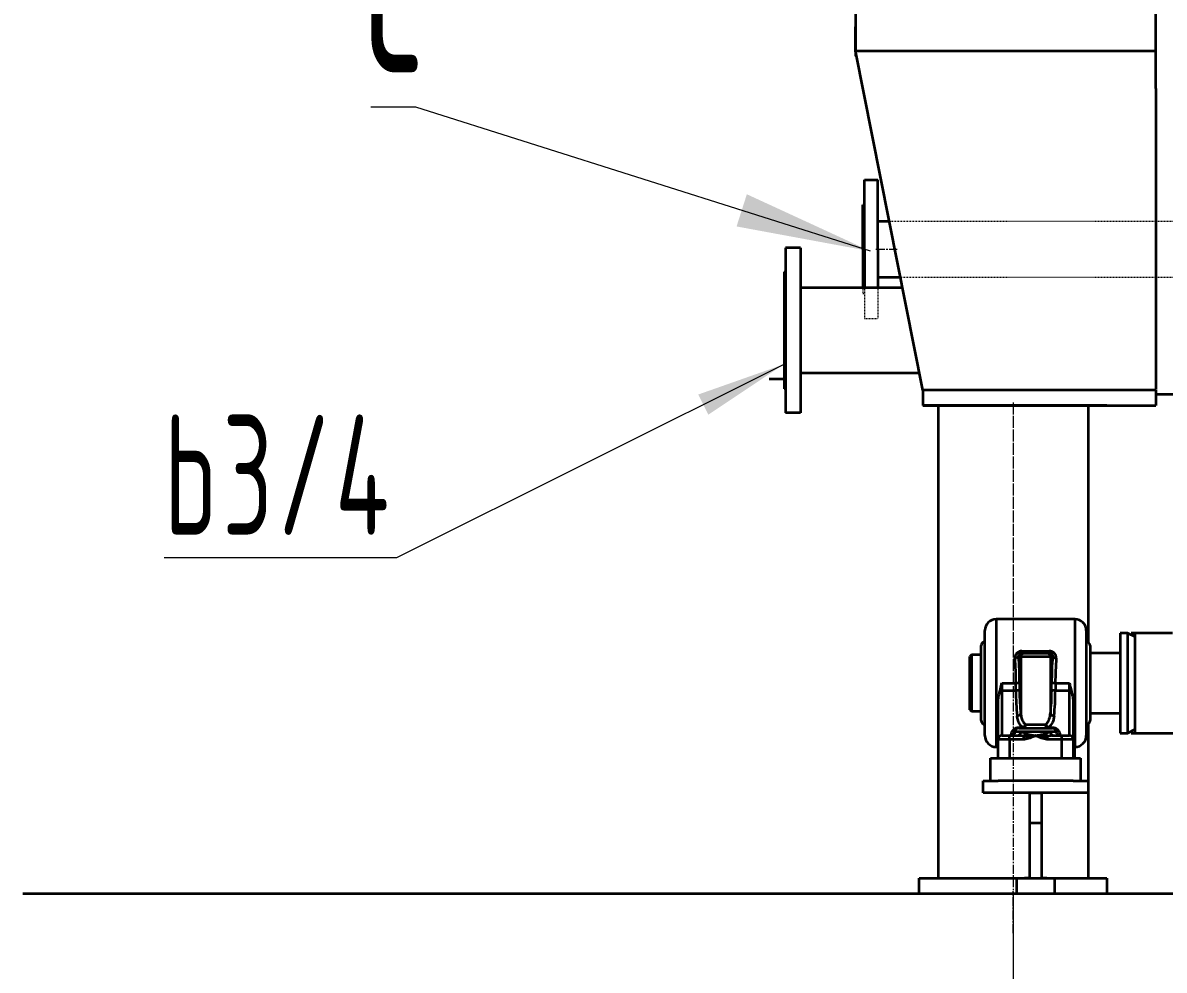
# Model space of a CAD drawing. Header units: millimetres. Extents: x -17820 to 17820, y -12600 to 12600.
# Drawn here: x -13847 to -12327, y 4246 to 5507 of the extents above; entities that cross this region are included whole.
import ezdxf

# ---------------------------------------------------------------- set-up
doc = ezdxf.new("R2010")
doc.units = ezdxf.units.MM
doc.linetypes.add('点画线', pattern=[18, 12, -2, 2, -2])
doc.linetypes.add('虚线', pattern=[2, 1, -1])
doc.layers.get('0').update_dxf_attribs({"lineweight": 35})
for name, color, linetype, lineweight in [('CDRAFT0', 7, 'Continuous', 35), ('EB0_1_1_1_1_1_1_1_1_1_1_1_1_1_1_1_1_1_1_1_1_1_1_1_1_1_1_1_1', 7, 'Continuous', 35), ('EB0_1_1_1_1_1_1_1_1_1_1_1_1_1_1_1_1_1_1_1_1_1_1_1_1_1_1_1_1_1_1_1_1', 7, 'Continuous', 35), ('中心线层', 1, '点画线', 18), ('尺寸线层', 3, 'Continuous', 18), ('粗实线层_1_1_1_1_1_1_1_1_1', 7, 'Continuous', 35), ('虚线层', 6, '虚线', 18)]:
    doc.layers.add(name, color=color, linetype=linetype, lineweight=lineweight)
doc.styles.add('机械', font='isocp', dxfattribs={"width": 0.667, "bigfont": 'gbcbig.shx'})
doc.dimstyles.new('标准', dxfattribs={"dimscale": 60, "dimtxt": 4, "dimasz": 3, "dimexe": 1, "dimexo": 0, "dimgap": 0.76128, "dimtad": 1, "dimdec": 1, "dimdsep": 46, "dimtxsty": '机械', "dimblk": '_CAXARROW', "dimcen": 0, "dimdle": 4, "dimclrt": 2, "dimaunit": 1, "dimazin": 2, "dimtfac": 0.707107, "dimtdec": 3, "dimtmove": 0, "dimatfit": 3, "dimfxl": 0, "dimfrac": 2, "dimtolj": 1, "dimlwd": 18, "dimarcsym": 0})

# ---------------------------------------------------------------- blocks, each defined once
blk = doc.blocks.new('*X168')
at = {"layer": 'CDRAFT0'}
for p, q in [((140, 85.2), (35, 85.2)), ((35, 85.2), (35, 0.2)), ((140, -84.8), (140, 85.2)), ((20, 0.2), (20, 70.2)), ((155, 70.2), (155, -69.8)), ((210, 66.7), (200, 66.7)), ((200, 66.7), (200, 65.9)), ((200, 65.9), (200, -66.3)), ((220, 61.7), (210, 66.7)), ((210, 66.7), (210, 65.9)), ((210, 65.9), (210, -66.3)), ((220, -66.3), (220, 66.7)), ((15, 0.2), (15, 50.2)), ((160, 50.2), (160, -49.8)), ((2, 37.7), (0, 35.7)), ((0, 35.3), (0, 35.7)), ((0, -35.3), (0, 35.3)), ((15, 37.7), (2, 37.7)), ((2, 37.7), (2, 37.3)), ((2, 37.3), (2, -37.3)), ((67.8, 35.2), (64.9, 35.2)), ((107.2, 35.2), (67.8, 35.2)), ((67.8, 35.2), (67.8, -40.4)), ((69.3, 42.7), (105.7, 42.7)), ((69.3, 40.2), (69.3, 42.7)), ((69.3, 40.2), (72.7, 40.2)), ((72.7, 40.2), (102.3, 40.2)), ((102.3, 40.2), (105.7, 40.2)), ((105.7, 40.2), (105.7, 42.7)), ((107.2, 35.2), (107.2, -40.4)), ((110.1, 35.2), (107.2, 35.2)), ((200, 40.2), (160, 40.2)), ((15, -49.8), (15, 0.2)), ((20, -69.8), (20, 0.2)), ((35, 0.2), (35, -84.8)), ((42.5, 0.2), (42.5, -9.8)), ((42.5, 0.2), (61.2, 0.2)), ((61.2, -9.8), (61.2, 0.2)), ((66.2, 0.2), (61.2, 0.2)), ((66.2, 0.2), (66.2, -9.8)), ((108.8, -9.8), (108.8, 0.2)), ((113.8, 0.2), (108.8, 0.2)), ((113.8, 0.2), (113.8, -9.8)), ((113.8, 0.2), (132.5, 0.2)), ((132.5, -9.8), (132.5, 0.2)), ((40.1, -9.8), (42.5, -9.8)), ((42.5, -9.8), (42.5, -69.8)), ((42.5, -9.8), (61.2, -9.8)), ((66.2, -9.8), (61.2, -9.8)), ((113.8, -9.8), (108.8, -9.8)), ((113.8, -9.8), (132.5, -9.8)), ((132.5, -69.8), (132.5, -9.8)), ((134.9, -9.8), (132.5, -9.8)), ((37.5, -74.8), (37.5, -23.8)), ((137.5, -23.8), (137.5, -74.8)), ((0, -35.3), (2, -37.3)), ((2, -37.3), (15, -37.3)), ((160, -39.8), (200, -39.8)), ((65, -58.9), (70.6, -58.9)), ((65, -58.9), (65, -59.8)), ((65, -59.8), (110, -59.8)), ((70.6, -58.9), (70.6, -59.8)), ((73.9, -54.8), (101.1, -54.8)), ((104.4, -58.9), (110, -58.9)), ((104.4, -59.8), (104.4, -58.9)), ((110, -59.8), (110, -58.9)), ((157.5, -54.1), (157.5, -129.8)), ((52.5, -74.8), (37.5, -74.8)), ((37.5, -99.8), (37.5, -74.8)), ((42.5, -69.8), (52.5, -69.8)), ((52.5, -74.8), (52.5, -69.8)), ((52.5, -69.8), (64, -69.8)), ((52.5, -74.8), (52.5, -99.8)), ((71.7, -74.8), (52.5, -74.8)), ((60, -64.7), (60, -64.8)), ((67.7, -64.8), (60, -64.8)), ((107.3, -64.8), (67.7, -64.8)), ((71.7, -74.8), (71.7, -70.7)), ((103.3, -74.8), (103.3, -70.7)), ((122.5, -74.8), (103.3, -74.8)), ((115, -64.8), (107.3, -64.8)), ((111, -69.8), (122.5, -69.8)), ((115, -64.8), (115, -64.7)), ((122.5, -74.8), (122.5, -69.8)), ((122.5, -69.8), (132.5, -69.8)), ((122.5, -99.8), (122.5, -74.8)), ((137.5, -74.8), (122.5, -74.8)), ((137.5, -74.8), (137.5, -99.8)), ((200, -66.3), (210, -66.3)), ((210, -66.3), (220, -61.3)), ((35, -84.8), (37.5, -84.8)), ((137.5, -84.8), (140, -84.8)), ((139.5, -84.8), (139.5, -99.8)), ((27.5, -129.8), (27.5, -99.8)), ((27.5, -99.8), (37.5, -99.8)), ((37.5, -99.8), (137.5, -99.8)), ((137.5, -99.8), (147.5, -99.8)), ((147.5, -99.8), (147.5, -129.8)), ((17.5, -145.8), (17.5, -129.8)), ((17.5, -129.8), (37.5, -129.8)), ((137.5, -129.8), (37.5, -129.8)), ((137.5, -129.8), (157.5, -129.8)), ((157.5, -129.8), (157.5, -145.8)), ((37.5, -145.8), (17.5, -145.8)), ((137.5, -145.8), (37.5, -145.8)), ((79.5, -145.8), (95.5, -145.8)), ((79.5, -145.8), (79.5, -185.8)), ((95.5, -145.8), (95.5, -185.8)), ((157.5, -145.8), (137.5, -145.8)), ((157.5, -145.8), (157.5, -259.8)), ((79.5, -185.8), (95.5, -185.8)), ((79.5, -185.8), (79.5, -259.8)), ((95.5, -185.8), (95.5, -259.8)), ((62.5, -279.8), (62.5, -259.8)), ((62.5, -259.8), (72.5, -259.8)), ((79.5, -259.8), (72.5, -259.8)), ((79.5, -259.8), (95.5, -259.8)), ((102.5, -259.8), (95.5, -259.8)), ((102.5, -259.8), (112.5, -259.8)), ((107.5, -259.8), (162.5, -259.8)), ((112.5, -259.8), (112.5, -279.8)), ((162.5, -259.8), (182.5, -259.8)), ((182.5, -259.8), (182.5, -279.8))]:
    blk.add_line(p, q, dxfattribs=at)
for points in [[(64.9, 35.2), (64.7, 34.9), (64.3, 34.5), (63.8, 34.2), (63.2, 33.9), (62.5, 33.7), (61.7, 33.5), (60.9, 33.4), (60, 33.3)], [(115, 33.3), (114.1, 33.4), (113.3, 33.5), (112.5, 33.7), (111.8, 33.9), (111.2, 34.2), (110.7, 34.5), (110.3, 34.9), (110.1, 35.2)], [(73.9, -54.8), (73.9, -55.8), (73.7, -56.7), (73.4, -57.6), (72.9, -58.3), (72.4, -58.9), (71.8, -59.4), (71.2, -59.7), (70.6, -59.8)], [(104.4, -59.8), (103.8, -59.7), (103.2, -59.4), (102.6, -58.9), (102.1, -58.3), (101.6, -57.6), (101.3, -56.7), (101.1, -55.8), (101.1, -54.8)], [(64, -69.8), (64.8, -69.7), (65.4, -69.4), (66.1, -68.9), (66.6, -68.3), (67, -67.6), (67.4, -66.7), (67.6, -65.8), (67.7, -64.8)], [(107.3, -64.8), (107.4, -65.8), (107.6, -66.7), (108, -67.6), (108.4, -68.3), (108.9, -68.9), (109.6, -69.4), (110.2, -69.7), (111, -69.8)]]:
    blk.add_lwpolyline(points, dxfattribs=at)
for centre, radius, start, end in [((35, 70.2), 15, 90, 180), ((140, 70.2), 15, 0, 90), ((20, 50.2), 5, 90, 180), ((155, 50.2), 5, 0, 90), ((72.8, 35.3), 4.96, 90.4412, 180.4347), ((102.2, 35.3), 4.96, 359.5652, 89.5588), ((63.1, -37.9), 5.37, 267.6883, 331.3353), ((111.9, -37.9), 5.37, 208.6648, 272.3116), ((20, -49.8), 5, 180, 270), ((65, -64.8), 5, 90, 180), ((66.9, -52.4), 7.46, 299.4818, 341.2257), ((108.1, -52.4), 7.46, 198.7741, 240.5183), ((110, -64.8), 5, 0, 90), ((155, -49.8), 5, 270, 360), ((35, -69.8), 15, 180, 270), ((42.5, -74.8), 5, 90, 180), ((55, -64.8), 5, 270, 0), ((65.5, -64.2), 9, 313.749, 344.1336), ((109.5, -64.2), 9, 195.8664, 226.2511), ((120, -64.8), 5, 180, 270), ((132.5, -74.8), 5, 0, 90), ((140, -69.8), 15, 270, 360)]:
    blk.add_arc(centre, radius, start, end, dxfattribs=at)
for centre, major_axis, ratio, start_param, end_param in [((45.4, 0.2), (0, 85), 0.186584, 4.712389, 5.111814), ((50.3, 0.2), (0, 90), 0.176218, 4.712389, 5.111814), ((124.7, 0.2), (0, 90), 0.176218, 1.171371, 1.570796), ((129.6, 0.2), (0, 85), 0.186584, 1.171371, 1.570796), ((70.9, -9.8), (0, 60), 0.161533, 1.570796, 2.162113), ((75.8, -9.8), (0, 55), 0.176218, 1.570796, 2.162113), ((99.2, -9.8), (0, 55), 0.176218, 4.121072, 4.712389), ((104.1, -9.8), (0, 60), 0.161533, 4.121072, 4.712389)]:
    blk.add_ellipse(centre, major_axis=major_axis, ratio=ratio, start_param=start_param, end_param=end_param, dxfattribs=at)
for points, knots in [([(69.3, 42.7), (68.7, 42.7), (67.1, 42.6), (65, 41.9), (63.2, 40.7), (61.9, 39.6), (61, 38.2), (60.1, 36.1), (60, 34.4), (60, 33.3)], [0, 0, 0, 0, 104.734743, 300.68228, 410.610978, 520.581484, 635.935999, 751.335749, 978.247818, 978.247818, 978.247818, 978.247818]), ([(64.9, 35.2), (64.9, 35.8), (64.8, 37), (65.5, 38.4), (66.3, 39.2), (67.1, 39.7), (67.7, 40), (68.5, 40.2), (69, 40.2), (69.3, 40.2)], [0, 0, 0, 0, 267.342492, 523.016317, 673.851855, 744.22672, 874.437255, 928.490727, 1027.916876, 1027.916876, 1027.916876, 1027.916876]), ([(115, 33.3), (115, 33.4), (115.1, 34.7), (114.7, 36.8), (113.4, 39.4), (111.3, 41.3), (108.7, 42.5), (106.7, 42.6), (105.7, 42.7)], [0, 0, 0, 0, 55.705588, 391.223751, 695.610466, 978.451733, 1263.58537, 1551.968656, 1551.968656, 1551.968656, 1551.968656]), ([(105.7, 40.2), (106.1, 40.2), (106.6, 40.2), (107.5, 39.9), (108, 39.7), (108.8, 39.2), (109.5, 38.4), (110.1, 37.1), (110.2, 35.9), (110.1, 35.3), (110.1, 35.2)], [0, 0, 0, 0, 247.19608, 322.089784, 574.92982, 643.341713, 986.463358, 1387.427895, 1853.440202, 1931.732396, 1931.732396, 1931.732396, 1931.732396]), ([(40.1, -9.8), (40.8, -7.1), (41.5, -3.7), (42.3, -0.4), (42.5, 0.2), (42.5, 0.2)], [0, 0, 0, 0, 282.763641, 344.312167, 346.273291, 346.273291, 346.273291, 346.273291]), ([(132.5, 0.2), (132.5, 0.2), (133.3, -3.1), (134.1, -6.5), (134.9, -9.8)], [0, 0, 0, 0, 4.705243, 830.613114, 830.613114, 830.613114, 830.613114]), ([(37.5, -23.8), (37.6, -22.3), (37.8, -19.3), (38.9, -14.7), (39.7, -11.5), (40.1, -9.8)], [0, 0, 0, 0, 127.984649, 258.632226, 403.417081, 403.417081, 403.417081, 403.417081]), ([(134.9, -9.8), (135.3, -11.5), (136.1, -14.6), (137.2, -19.3), (137.4, -22.3), (137.5, -23.8)], [0, 0, 0, 0, 435.566766, 821.926962, 1213.617732, 1213.617732, 1213.617732, 1213.617732]), ([(70.6, -58.9), (69.9, -58.4), (68.6, -57.4), (66.8, -55.4), (65.3, -52.8), (64.1, -49.8), (63.3, -46.6), (63, -44.3), (62.9, -43.2)], [0, 0, 0, 0, 220.31498, 443.83493, 748.285384, 1058.444071, 1338.431058, 1621.103801, 1621.103801, 1621.103801, 1621.103801]), ([(67.8, -40.4), (67.9, -41.4), (68.1, -43.5), (68.8, -46.4), (69.7, -49.2), (70.9, -51.5), (72.4, -53.4), (73.4, -54.3), (73.9, -54.8)], [0, 0, 0, 0, 280.493094, 563.200142, 858.769317, 1159.404579, 1367.899554, 1579.470561, 1579.470561, 1579.470561, 1579.470561]), ([(101.1, -54.8), (101.2, -54.7), (102, -54), (103.5, -52.4), (105.2, -49.5), (106.6, -45.5), (107, -42.1), (107.2, -40.4)], [0, 0, 0, 0, 49.225469, 382.868429, 726.064365, 1251.619997, 1793.984418, 1793.984418, 1793.984418, 1793.984418]), ([(112.1, -43.2), (111.9, -45.1), (111.5, -47.9), (110.4, -51.2), (109.2, -53.8), (107.5, -56.3), (105.7, -58), (104.6, -58.8), (104.4, -58.9)], [0, 0, 0, 0, 636.63244, 964.633096, 1292.528334, 1713.437258, 2144.671474, 2207.416951, 2207.416951, 2207.416951, 2207.416951]), ([(55, -69.8), (55, -69.7), (55, -69.7), (55, -69), (55.1, -68), (55.4, -66.4), (56.1, -64.6), (57.3, -62.8), (58.6, -61.2), (60.5, -59.9), (62.6, -59), (64.3, -58.9), (65, -58.9)], [0, 0, 0, 0, 324.681473, 649.366361, 983.845372, 1318.193548, 1697.109756, 1931.130605, 2171.297934, 2352.502747, 2530.39431, 2672.613982, 2672.613982, 2672.613982, 2672.613982]), ([(110, -58.9), (110.6, -58.9), (111.4, -59), (112.8, -59.3), (114.1, -59.8), (115.4, -60.6), (116.6, -61.5), (117.7, -62.7), (118.8, -64.4), (119.5, -66.3), (119.9, -68.2), (120, -69.5), (120, -69.7), (120, -69.8)], [0, 0, 0, 0, 193.036629, 241.24224, 485.444841, 667.027396, 853.512962, 1159.812509, 1473.144645, 2071.610868, 2682.852079, 3454.755456, 4239.255648, 4239.255648, 4239.255648, 4239.255648]), ([(71.7, -70.7), (70.8, -70.6), (69, -70.2), (66.5, -69.9), (64.9, -69.8), (64, -69.8)], [0, 0, 0, 0, 348.550757, 665.673835, 985.873699, 985.873699, 985.873699, 985.873699]), ([(67.7, -64.8), (68.3, -64.8), (69.6, -64.9), (71.8, -65.7), (73.3, -66.3), (74.1, -66.7)], [0, 0, 0, 0, 313.123802, 637.355624, 973.287065, 973.287065, 973.287065, 973.287065]), ([(87.5, -69.8), (87.5, -69.8), (86.5, -69.9), (84.4, -70.2), (80.7, -70.6), (76.5, -71), (73.3, -70.8), (71.7, -70.7)], [0, 0, 0, 0, 4.151779, 338.510087, 671.727589, 1203.004849, 1732.478077, 1732.478077, 1732.478077, 1732.478077]), ([(87.5, -69.8), (87.5, -69.8), (86.2, -70.4), (83.7, -71.6), (79.9, -73.1), (76.3, -74.3), (73.5, -74.7), (72, -74.8), (71.7, -74.8)], [0, 0, 0, 0, 3.733314, 528.427614, 1052.706103, 1508.644394, 1963.229368, 2079.709583, 2079.709583, 2079.709583, 2079.709583]), ([(74.1, -66.7), (75.1, -67.1), (77.1, -67.9), (80.9, -68.6), (84.4, -69.3), (86.8, -69.7), (87.5, -69.8), (87.5, -69.8)], [0, 0, 0, 0, 408.432429, 818.213888, 1451.313283, 1675.088141, 1679.406355, 1679.406355, 1679.406355, 1679.406355]), ([(87.5, -69.8), (87.5, -69.8), (87.5, -69.8), (87.6, -69.8), (88, -69.7), (89.4, -69.5), (90.9, -69.2), (93.1, -68.8), (95.1, -68.4), (98.1, -67.8), (99.9, -67.1), (100.9, -66.7)], [0, 0, 0, 0, 8.059087, 18.665223, 64.340525, 247.06251, 979.302537, 1050.13495, 1719.334609, 2388.374466, 3134.941897, 3134.941897, 3134.941897, 3134.941897]), ([(103.3, -70.7), (101.7, -70.8), (98.5, -71), (94.3, -70.6), (90.6, -70.2), (88.5, -69.9), (87.5, -69.8), (87.5, -69.8)], [0, 0, 0, 0, 562.442771, 1126.801488, 1480.767705, 1835.945763, 1840.356064, 1840.356064, 1840.356064, 1840.356064]), ([(103.3, -74.8), (103, -74.8), (101.5, -74.7), (98.7, -74.3), (95.1, -73.1), (91.3, -71.6), (88.8, -70.4), (87.5, -69.8), (87.5, -69.8)], [0, 0, 0, 0, 129.12382, 633.047709, 1138.472818, 1719.656138, 2301.299924, 2305.438447, 2305.438447, 2305.438447, 2305.438447]), ([(100.9, -66.7), (102.1, -66.1), (104.1, -65.3), (106.2, -64.8), (107.1, -64.8), (107.3, -64.8)], [0, 0, 0, 0, 694.361094, 1078.561121, 1236.737212, 1236.737212, 1236.737212, 1236.737212]), ([(111, -69.8), (110.7, -69.8), (109.3, -69.8), (106.7, -70.1), (104.5, -70.5), (103.3, -70.7)], [0, 0, 0, 0, 158.358442, 723.35252, 1296.907684, 1296.907684, 1296.907684, 1296.907684])]:
    blk.add_open_spline(points, degree=3, knots=knots, dxfattribs=at)
blk = doc.blocks.new('*X187')
at = {"layer": '尺寸线层', "linetype": 'Continuous', "lineweight": 18}
for points in [[(-13088.1, 9940.3), (-12908.1, 9962.8), (-12908.1, 9917.8)], [(561.9, 9940.3), (381.9, 9962.8), (381.9, 9917.8)]]:
    blk.add_hatch(color=0, dxfattribs=at).paths.add_polyline_path(points, flags=0)
at = {"layer": '尺寸线层', "color": 0, "linetype": 'Continuous'}
for p, q in [((-13088.1, 6052.9), (-13088.1, 10000.3)), ((561.9, 5097.9), (561.9, 10000.3))]:
    blk.add_line(p, q, dxfattribs=at)
at = {"layer": '尺寸线层', "color": 0, "linetype": 'Continuous', "lineweight": 18}
blk.add_line((-13088.1, 9940.3), (561.9, 9940.3), dxfattribs=at)
at = {"layer": '尺寸线层', "color": 2, "insert": (-6263.1, 10106), "char_height": 240, "width": 1088.544, "attachment_point": 5, "line_spacing_factor": 0.939812, "style": '机械'}
blk.add_mtext('\\T1.1;13650', dxfattribs=at)
blk = doc.blocks.new('_CAXARROW')
blk.add_hatch(color=2).paths.add_polyline_path([(0, 0), (-1, 0.125), (-1, -0.125)], flags=0)
blk = doc.blocks.new('*X191')
at = {"layer": '尺寸线层', "linetype": 'Continuous'}
blk.add_hatch(color=0, dxfattribs=at).paths.add_polyline_path([(-12718, 5203.2), (-12896.4, 5236.2), (-12882.7, 5279.1)], flags=0)
at = {"layer": '尺寸线层', "color": 0}
blk.add_line((-13323.4, 5395.3), (-13383.6, 5395.3), dxfattribs=at)
at = {"layer": '尺寸线层', "color": 0, "linetype": 'Continuous'}
blk.add_line((-12718, 5203.2), (-13323.4, 5395.3), dxfattribs=at)
at = {"layer": '尺寸线层', "color": 2, "insert": (-13349.3, 5560.9), "char_height": 240, "width": 480, "attachment_point": 5, "line_spacing_factor": 0.939812, "style": '机械'}
blk.add_mtext('\\T1.1;c', dxfattribs=at)
blk = doc.blocks.new('*X195')
at = {"layer": '尺寸线层', "linetype": 'Continuous', "lineweight": 18}
for points in [[(-12528.1, 2476.2), (-12348.1, 2498.7), (-12348.1, 2453.7)], [(-1628.1, 2476.2), (-1808.1, 2498.7), (-1808.1, 2453.7)]]:
    blk.add_hatch(color=0, dxfattribs=at).paths.add_polyline_path(points, flags=0)
at = {"layer": '尺寸线层', "color": 0, "linetype": 'Continuous'}
for p, q in [((-1628.1, 4625.9), (-1628.1, 2416.2)), ((-12528.1, 4347.9), (-12528.1, 2416.2))]:
    blk.add_line(p, q, dxfattribs=at)
at = {"layer": '尺寸线层', "color": 0, "linetype": 'Continuous', "lineweight": 18}
blk.add_line((-12528.1, 2476.2), (-1628.1, 2476.2), dxfattribs=at)
at = {"layer": '尺寸线层', "color": 2, "insert": (-7078.1, 2641.9), "char_height": 240, "width": 1134.281, "attachment_point": 5, "line_spacing_factor": 0.939812, "style": '机械'}
blk.add_mtext('\\T1.1;10900', dxfattribs=at)
blk = doc.blocks.new('*X217')
at = {"layer": '尺寸线层', "linetype": 'Continuous', "lineweight": 18}
for points in [[(-12528.1, 2924.6), (-12348.1, 2947.1), (-12348.1, 2902.1)], [(-7128.1, 2924.6), (-7308.1, 2947.1), (-7308.1, 2902.1)]]:
    blk.add_hatch(color=0, dxfattribs=at).paths.add_polyline_path(points, flags=0)
at = {"layer": '尺寸线层', "color": 0, "linetype": 'Continuous'}
for p, q in [((-7128.1, 4367.9), (-7128.1, 2864.6)), ((-12528.1, 4347.9), (-12528.1, 2864.6))]:
    blk.add_line(p, q, dxfattribs=at)
at = {"layer": '尺寸线层', "color": 0, "linetype": 'Continuous', "lineweight": 18}
blk.add_line((-12528.1, 2924.6), (-7128.1, 2924.6), dxfattribs=at)
at = {"layer": '尺寸线层', "color": 2, "insert": (-9828.1, 3090.3), "char_height": 240, "width": 919.317, "attachment_point": 5, "line_spacing_factor": 0.939812, "style": '机械'}
blk.add_mtext('\\T1.1;5400', dxfattribs=at)
blk = doc.blocks.new('*X269')
at = {"layer": '尺寸线层', "linetype": 'Continuous'}
blk.add_hatch(color=0, dxfattribs=at).paths.add_polyline_path([(-12833.5, 5052.5), (-12934.1, 4985.5), (-12947.5, 5012.3)], flags=0)
at = {"layer": '尺寸线层', "color": 0, "linetype": 'Continuous'}
blk.add_line((-12833.5, 5052.5), (-13349.3, 4794.8), dxfattribs=at)
at = {"layer": '尺寸线层', "color": 0}
blk.add_line((-13349.3, 4794.8), (-13658.8, 4794.8), dxfattribs=at)
at = {"layer": '尺寸线层', "color": 2, "insert": (-13505.5, 4905.3), "char_height": 160, "width": 612.878, "attachment_point": 5, "line_spacing_factor": 0.939812, "style": '机械'}
blk.add_mtext('\\T1.1;b3/4', dxfattribs=at)

msp = doc.modelspace()

# ---------------------------------------------------------------- linework, layer by layer
at = {"layer": 'CDRAFT0'}
for p, q in [((-12628.07, 4997.92), (-12628.07, 4367.92)), ((-12428.07, 4997.92), (-12428.07, 4682.29)), ((-12315.57, 4694.42), (-12370.57, 4694.42)), ((-12370.57, 4561.42), (-12272.34, 4561.42)), ((-12653.07, 4347.92), (-12653.07, 4367.92)), ((-12653.07, 4367.92), (-12633.07, 4367.92)), ((-12633.07, 4367.92), (-12528.07, 4367.92)), ((-12538.07, 4367.92), (-12468.07, 4367.92))]:
    msp.add_line(p, q, dxfattribs=at)
at = {"layer": 'EB0_1_1_1_1_1_1_1_1_1_1_1_1_1_1_1_1_1_1_1_1_1_1_1_1_1_1_1_1'}
for p, q in [((-12628.07, 4997.92), (-12428.07, 4997.92)), ((-13847.11, 4347.92), (252.49, 4347.92)), ((-12653.07, 4347.92), (-12403.07, 4347.92))]:
    msp.add_line(p, q, dxfattribs=at)
at = {"layer": 'EB0_1_1_1_1_1_1_1_1_1_1_1_1_1_1_1_1_1_1_1_1_1_1_1_1_1_1_1_1_1_1_1_1', "linetype": 'Continuous', "lineweight": 35}
for p, q in [((-12738.07, 5552.92), (-12738.07, 5462.92)), ((-12833.07, 5032.92), (-12853.07, 5032.92))]:
    msp.add_line(p, q, dxfattribs=at)
at = {"layer": 'EB0_1_1_1_1_1_1_1_1_1_1_1_1_1_1_1_1_1_1_1_1_1_1_1_1_1_1_1_1_1_1_1_1'}
for p, q in [((-12338.07, 5419.92), (-12338.07, 5552.92)), ((-12738.07, 5469.92), (-12738.07, 5501.92)), ((-12738.07, 5469.92), (-12338.07, 5469.92)), ((-12338.07, 5419.92), (-12338.07, 5018.92)), ((-12831.07, 5207.92), (-12831.07, 4987.92)), ((-12811.07, 5207.92), (-12831.07, 5207.92)), ((-12811.07, 5207.92), (-12811.07, 4987.92)), ((-12833.07, 5175.92), (-12831.07, 5175.92)), ((-12833.07, 5175.92), (-12833.07, 5019.92)), ((-12833.07, 5162.92), (-12833.07, 5032.92)), ((-12811.07, 5154.92), (-12675.35, 5154.92)), ((-12652.65, 5040.92), (-12811.07, 5040.92)), ((-12831.07, 5019.92), (-12833.07, 5019.92)), ((-12338.07, 5017.92), (-12648.07, 5017.92)), ((-12338.07, 5017.92), (-12338.07, 5012.92)), ((-12338.07, 5017.92), (-12338.07, 4997.92)), ((-12338.07, 5012.92), (-12313.07, 5012.92)), ((-12811.07, 4987.92), (-12831.07, 4987.92)), ((-12648.07, 4997.92), (-12338.07, 4997.92)), ((-12403.07, 4997.92), (-12648.07, 4997.92))]:
    msp.add_line(p, q, dxfattribs=at)
at = {"layer": '中心线层'}
for p, q in [((-12711.07, 5205.92), (-12682.56, 5205.92)), ((-12528.07, 5001.92), (-12528.07, 4608.92)), ((-12528.07, 4997.92), (-12528.07, 4347.92)), ((-12528.07, 4294.92), (-12528.07, 4350.92))]:
    msp.add_line(p, q, dxfattribs=at)
at = {"layer": '粗实线层_1_1_1_1_1_1_1_1_1'}
for p, q in [((-12648.07, 5017.92), (-12738.07, 5469.92)), ((-12726.07, 5298.42), (-12708.07, 5298.42)), ((-12726.07, 5205.92), (-12726.07, 5298.42)), ((-12708.07, 5205.92), (-12708.07, 5298.42)), ((-12728.07, 5264.92), (-12726.07, 5264.92)), ((-12728.07, 5205.92), (-12728.07, 5264.92)), ((-12728.07, 5243.42), (-12728.07, 5168.42)), ((-12708.07, 5243.42), (-12693.07, 5243.42)), ((-12728.07, 5205.92), (-12728.07, 5154.92)), ((-12726.07, 5205.92), (-12726.07, 5154.92)), ((-12708.07, 5205.92), (-12708.07, 5154.92)), ((-12678.04, 5168.42), (-12708.07, 5168.42)), ((-12648.07, 5017.92), (-12648.07, 4997.92))]:
    msp.add_line(p, q, dxfattribs=at)
at = {"layer": '虚线层', "linetype": '虚线', "lineweight": 18}
for p, q in [((-12693.07, 5243.42), (-3798.07, 5243.42)), ((-12728.07, 5154.92), (-12728.07, 5146.92)), ((-12726.07, 5154.92), (-12726.07, 5113.42)), ((-12708.07, 5154.92), (-12708.07, 5113.42)), ((-3798.07, 5168.42), (-12678.04, 5168.42)), ((-12728.07, 5146.92), (-12726.07, 5146.92)), ((-12726.07, 5113.42), (-12708.07, 5113.42))]:
    msp.add_line(p, q, dxfattribs=at)

# ---------------------------------------------------------------- block references
at = {"layer": 'CDRAFT0'}
msp.add_blockref('*X168', (-12585.57, 4627.74), dxfattribs=at)
at = {"layer": '尺寸线层'}
for name in ['*X191', '*X269']:
    msp.add_blockref(name, (0, 0), dxfattribs=at)

# ---------------------------------------------------------------- dimensions: what is measured, and where the dimension line sits
for base, p1, p2, picture, middle in [((561.93, 9940.27), (-13088.07, 6052.92), (561.93, 5097.92), '*X187', (-6263.07, 9940.27)), ((-1628.07, 2476.23), (-12528.07, 4347.92), (-1628.07, 4625.92), '*X195', (-7078.07, 2476.23)), ((-7128.07, 2924.63), (-12528.07, 4347.92), (-7128.07, 4367.92), '*X217', (-9828.07, 2924.63))]:
    dim = msp.add_linear_dim(base=base, p1=p1, p2=p2, dimstyle='标准', override={"dimsah": 1, "dimtfill": 1, "dimtzin": 8}, dxfattribs=at)
    dim.commit()
    dim.dimension.update_dxf_attribs({"geometry": picture, "text_midpoint": middle})

doc.saveas('drawing.dxf')
